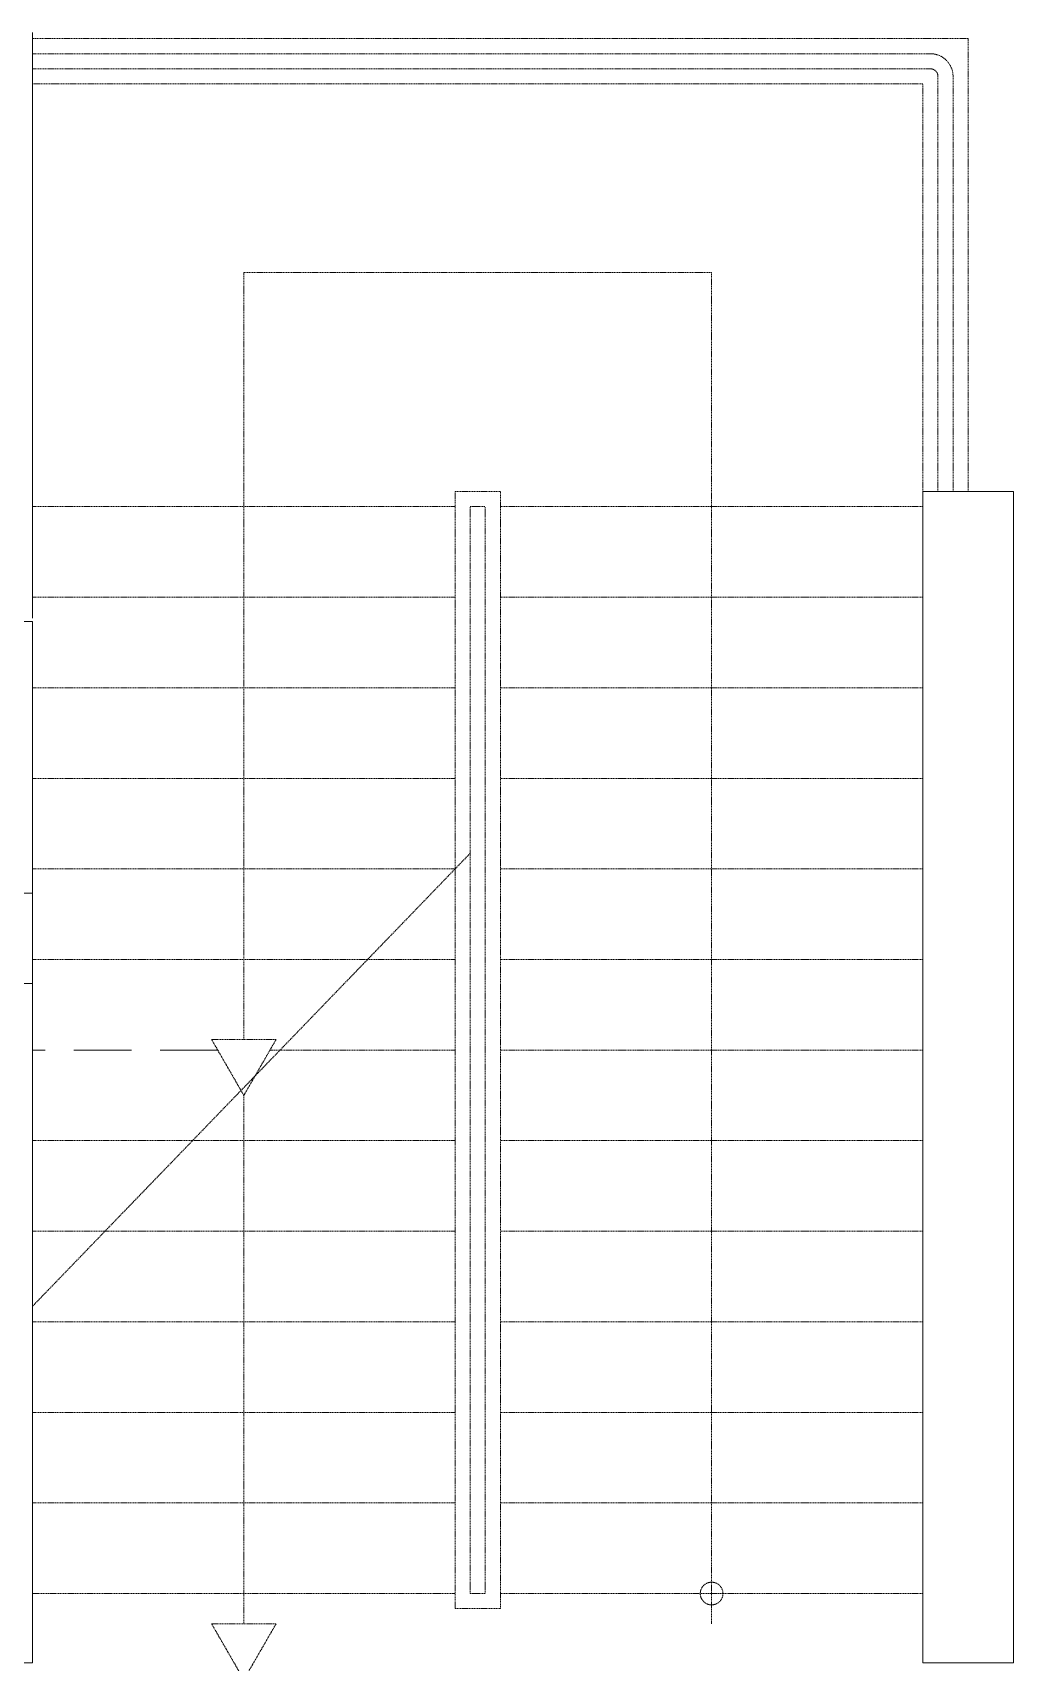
# Model space of a CAD drawing. Header units: millimetres. Extents: x -2143172 to 5255, y -610845 to 279739.
# Drawn here: x -1220161 to -1216911, y -20613 to -15215 of the extents above; entities that cross this region are included whole.
import ezdxf

# ---------------------------------------------------------------- set-up
doc = ezdxf.new("R2010")
doc.units = ezdxf.units.MM
doc.header["$LTSCALE"] = 30
doc.linetypes.add('HIDDEN', pattern=[9.525, 6.35, -3.175])
doc.linetypes.add('HIDDEN2', pattern=[0.1875, 0.125, -0.0625])
for name, color, linetype, lineweight in [('Proj', 7, 'HIDDEN2', 5), ('Structure', 20, 'Continuous', 5), ('Walls', 32, 'Continuous', 5)]:
    doc.layers.add(name, color=color, linetype=linetype, lineweight=lineweight)

msp = doc.modelspace()

# ---------------------------------------------------------------- linework, layer by layer
at = {"layer": 'Proj'}
for p, q in [((-1218760.9, -16784.7), (-1220160.9, -16784.7)), ((-1218610.9, -16734.7), (-1218760.9, -16734.7)), ((-1218710.9, -16784.7), (-1218660.9, -16784.7)), ((-1217210.9, -16784.7), (-1218610.9, -16784.7)), ((-1218760.9, -17084.7), (-1220160.9, -17084.7)), ((-1217210.9, -17084.7), (-1218610.9, -17084.7)), ((-1218760.9, -17384.7), (-1220160.9, -17384.7)), ((-1217210.9, -17384.7), (-1218610.9, -17384.7)), ((-1218760.9, -17684.7), (-1220160.9, -17684.7)), ((-1217210.9, -17684.7), (-1218610.9, -17684.7)), ((-1218710.9, -17933), (-1220160.9, -19433)), ((-1218760.9, -17984.7), (-1220160.9, -17984.7)), ((-1217210.9, -17984.7), (-1218610.9, -17984.7)), ((-1218760.9, -18284.7), (-1220160.9, -18284.7)), ((-1217210.9, -18284.7), (-1218610.9, -18284.7)), ((-1218760.9, -18584.7), (-1219374.3, -18584.7)), ((-1217210.9, -18584.7), (-1218610.9, -18584.7)), ((-1218760.9, -18884.7), (-1220160.9, -18884.7)), ((-1217210.9, -18884.7), (-1218610.9, -18884.7)), ((-1218760.9, -19184.7), (-1220160.9, -19184.7)), ((-1217210.9, -19184.7), (-1218610.9, -19184.7)), ((-1218760.9, -19484.7), (-1220160.9, -19484.7)), ((-1217210.9, -19484.7), (-1218610.9, -19484.7)), ((-1218760.9, -19784.7), (-1220160.9, -19784.7)), ((-1217210.9, -19784.7), (-1218610.9, -19784.7)), ((-1218760.9, -20084.7), (-1220160.9, -20084.7)), ((-1217210.9, -20084.7), (-1218610.9, -20084.7)), ((-1217210.9, -20384.7), (-1218610.9, -20384.7))]:
    msp.add_line(p, q, dxfattribs=at)
at = {"layer": 'Proj', "linetype": 'HIDDEN'}
msp.add_line((-1219547.5, -18584.7), (-1220160.9, -18584.7), dxfattribs=at)
at = {"layer": 'Proj'}
for points in [[(-1217060.9, -16734.7), (-1217060.9, -15234.7), (-1220160.9, -15234.7)], [(-1217210.9, -16734.7), (-1217210.9, -15384.7), (-1220160.9, -15384.7)], [(-1217910.9, -20484.7), (-1217910.9, -16009.7), (-1219460.9, -16009.7), (-1219460.9, -18549.5)], [(-1218760.9, -16734.7), (-1218760.9, -20434.7), (-1218610.9, -20434.7), (-1218610.9, -16734.7)], [(-1218710.9, -20384.7), (-1218710.9, -16784.7)], [(-1218710.9, -20384.7), (-1218660.9, -20384.7), (-1218660.9, -16784.7)], [(-1219460.9, -18734.7), (-1219460.9, -20484.7)], [(-1220160.9, -20384.7), (-1218760.9, -20384.7)]]:
    msp.add_lwpolyline(points, dxfattribs=at)
for points in [[(-1217110.9, -16734.7), (-1217110.9, -15359.7, 0.414214), (-1217185.9, -15284.7), (-1220160.9, -15284.7)], [(-1217160.9, -16734.7), (-1217160.9, -15359.7, 0.414214), (-1217185.9, -15334.7), (-1220160.9, -15334.7)]]:
    msp.add_lwpolyline(points, format="xyb", dxfattribs=at)
for points in [[(-1219460.9, -18734.7), (-1219567.8, -18549.5), (-1219353.9, -18549.5)], [(-1219460.9, -20670), (-1219567.8, -20484.7), (-1219353.9, -20484.7)]]:
    msp.add_lwpolyline(points, close=True, dxfattribs=at)
msp.add_circle((-1217910.9, -20384.7), 37.5, dxfattribs=at)
at = {"layer": 'Structure'}
msp.add_lwpolyline([(-1217210.9, -16734.7), (-1217210.9, -20614.7), (-1216910.9, -20614.7), (-1216910.9, -16734.7)], close=True, dxfattribs=at)
for points in [[(-1220385.9, -18064.7), (-1220385.9, -17389.7), (-1222785.9, -17389.7), (-1222785.9, -20389.7), (-1222540.9, -20389.7), (-1222540.9, -20614.7), (-1223010.9, -20614.7), (-1223010.9, -17164.7), (-1220160.9, -17164.7), (-1220160.9, -20614.7), (-1221190.9, -20614.7)], [(-1220160.9, -18064.7), (-1220460.9, -18064.7)], [(-1220460.9, -18364.7), (-1220160.9, -18364.7)]]:
    msp.add_lwpolyline(points, dxfattribs=at)
at = {"layer": 'Walls'}
msp.add_line((-1220160.9, -17154.7), (-1220160.9, -15214.7), dxfattribs=at)

doc.saveas('drawing.dxf')
